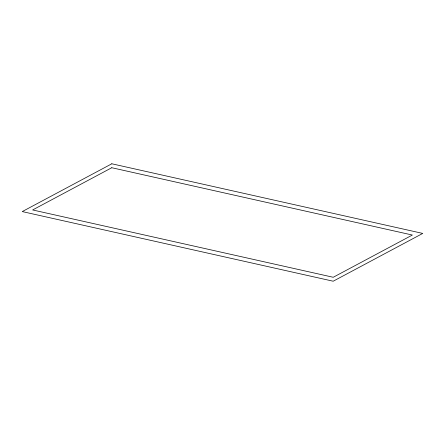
<?xml version="1.0" encoding="UTF-8"?>
<svg xmlns="http://www.w3.org/2000/svg" width="445" height="445" viewBox="0 0 445 445"><rect width="100%" height="100%" fill="white"/><g stroke="black" fill="none" stroke-linecap="round" stroke-linejoin="round"><path stroke-width="0.67" d="M111.817 163.782L22.25 211.581L333.183 281.218L422.75 233.419L111.817 163.782M111.778 167.726L32.641 209.957L333.222 277.274L412.359 235.043L111.778 167.726"/></g></svg>
